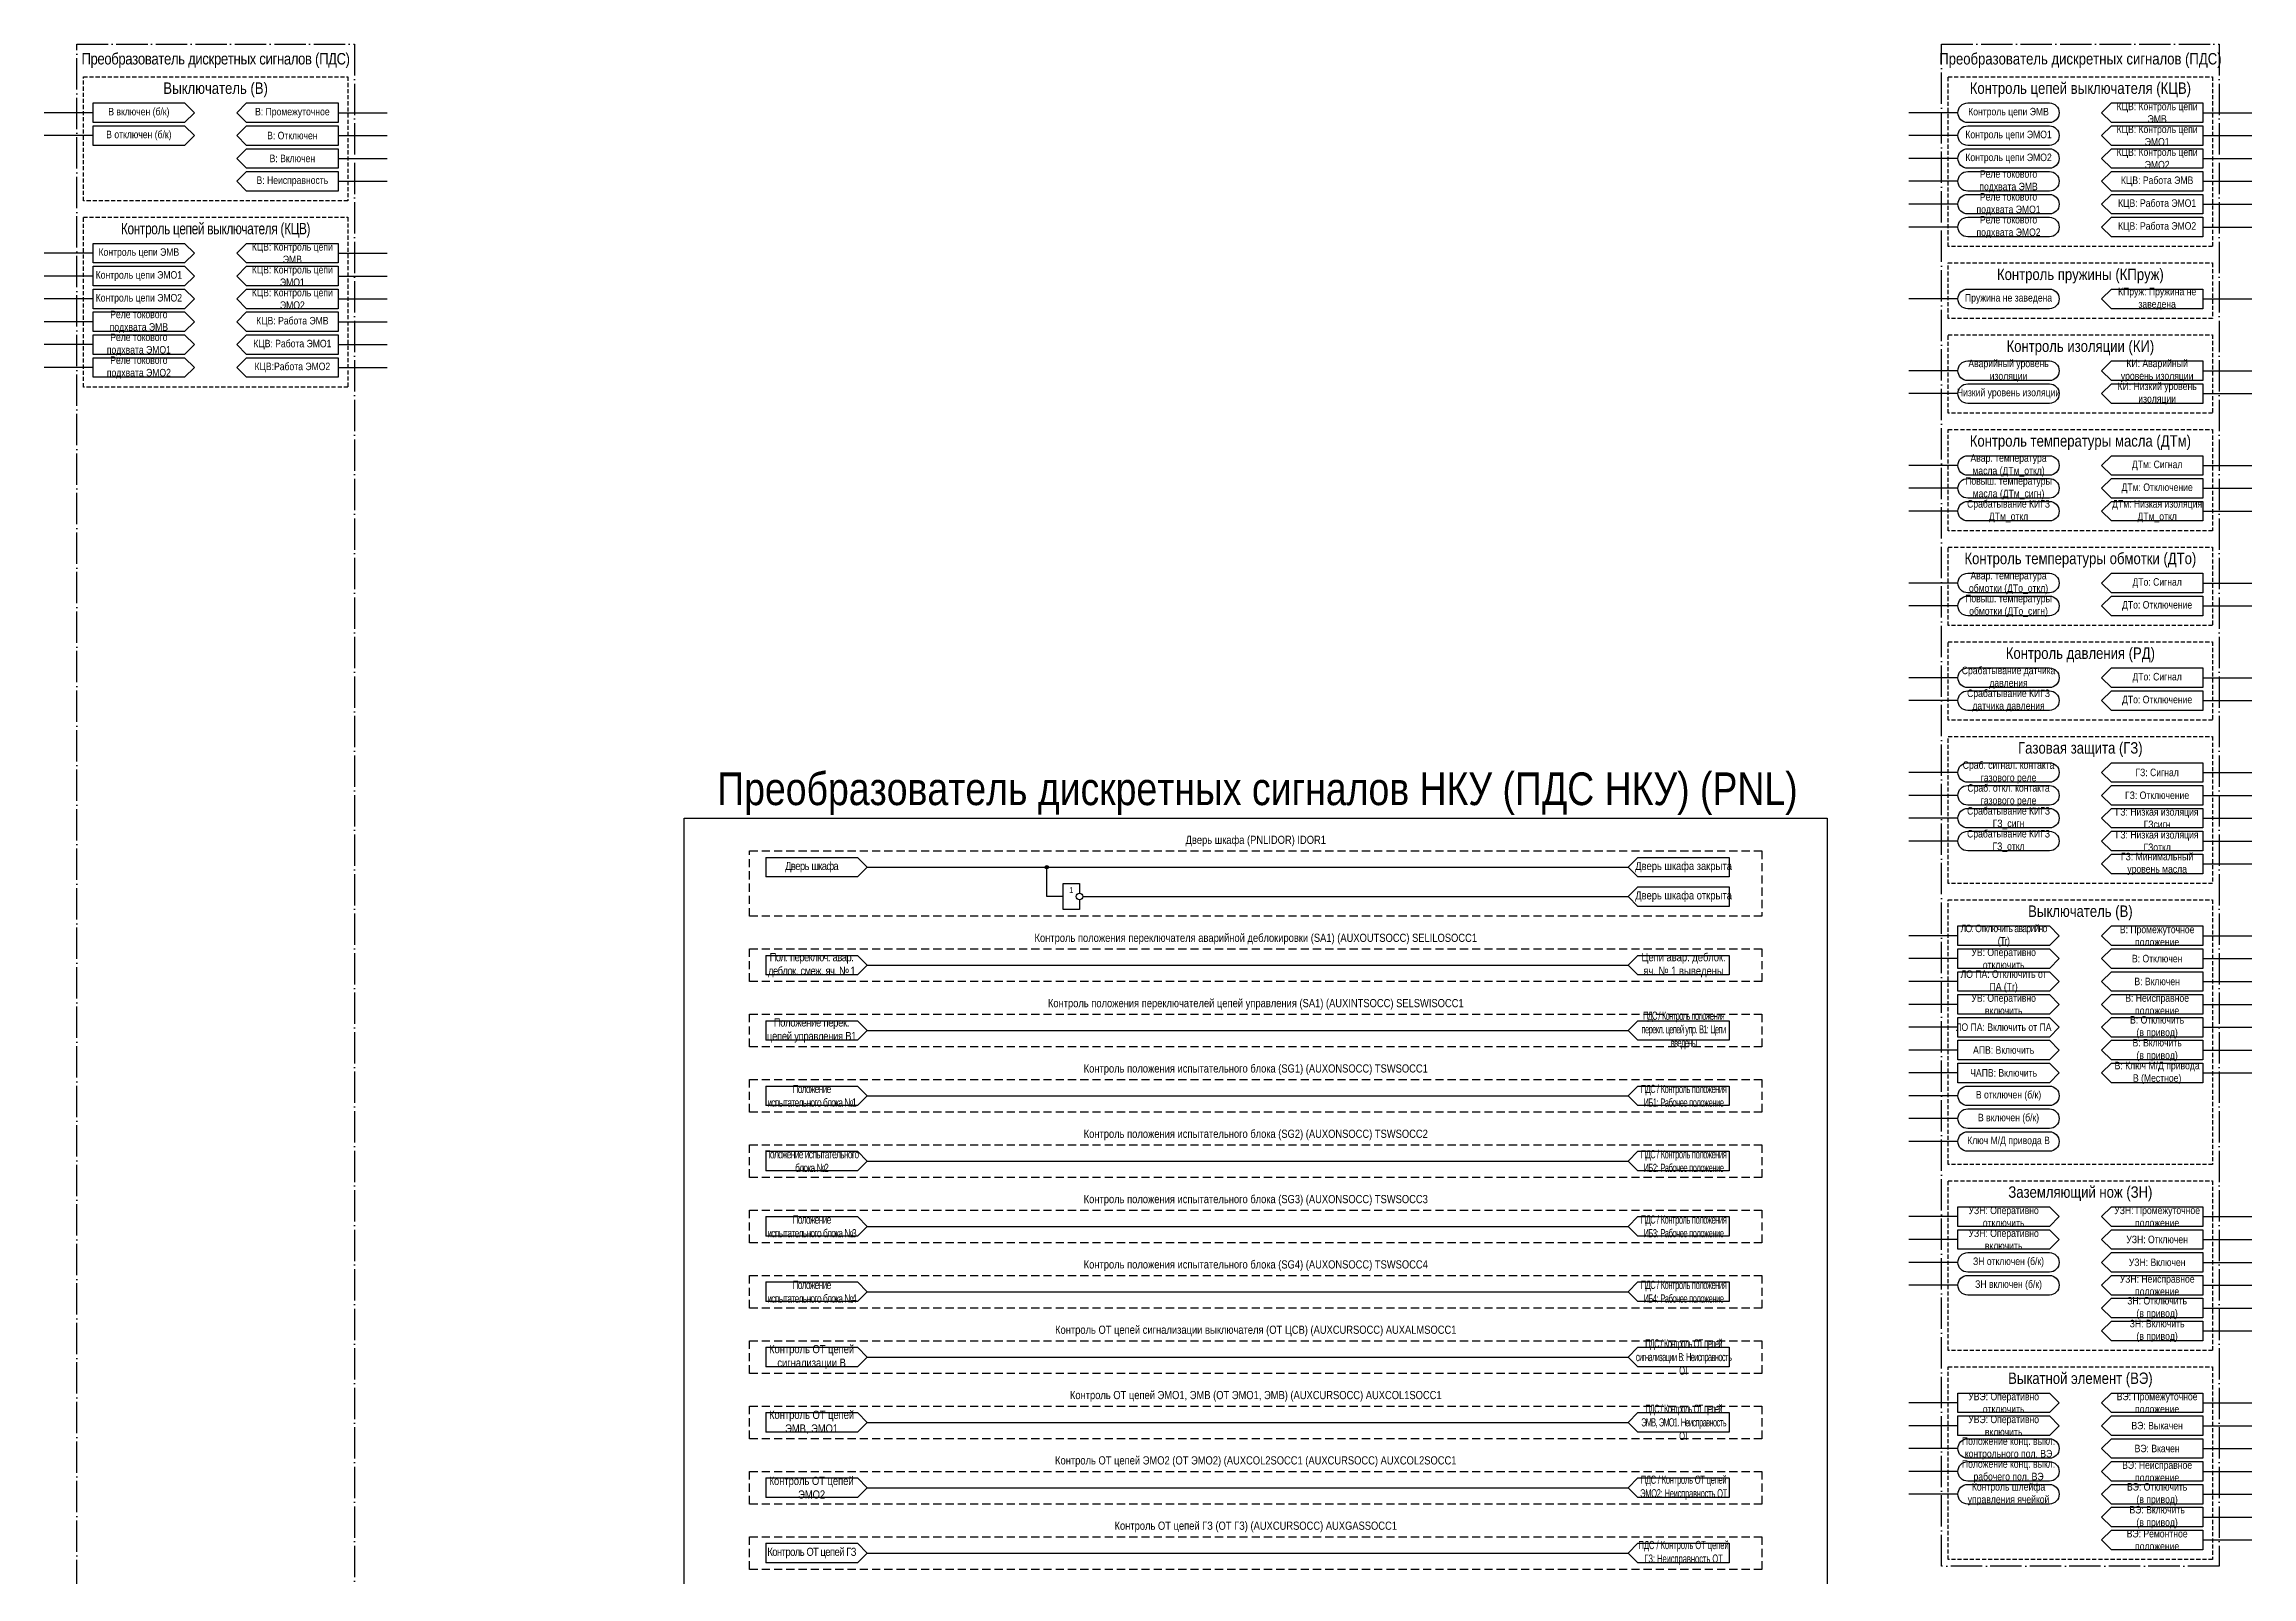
# Model space of a CAD drawing. Header units: millimetres. Extents: x -32357 to 1150, y -489 to 2440.
# Drawn here: x -30725 to -30049, y 308 to 777 of the extents above; entities that cross this region are included whole.
import ezdxf

# ---------------------------------------------------------------- set-up
doc = ezdxf.new("R2010")
doc.units = ezdxf.units.MM
doc.linetypes.add('ACAD_ISO04W100', pattern=[30, 24, -3, 0, -3])
doc.linetypes.add('штриховая2', pattern=[0.375, 0.25, -0.125])
doc.layers.add('TEXT', color=7, linetype='Continuous', lineweight=25)
doc.styles.add('2.5_Gost_RD', font='ARIALN.TTF', dxfattribs={"height": 2.5})
doc.styles.add('3.5_Gost_RD', font='ARIALN.TTF', dxfattribs={"height": 3.5})

# ---------------------------------------------------------------- blocks, each defined once
blk = doc.blocks.new('Точка')
at = {"ltscale": 100}
h = blk.add_hatch(color=256, dxfattribs=at)
h.dxf.hatch_style = 1
edge = h.paths.add_edge_path()
edge.add_arc((0, 0), 0.5, 0, 360)
blk.add_circle((0, 0), 0.5, dxfattribs=at)

msp = doc.modelspace()

# ---------------------------------------------------------------- linework, layer by layer
at = {"ltscale": 100}
for p, q in [((-30710, 756), (-30725, 756)), ((-30635, 756), (-30620, 756)), ((-30139, 756), (-30154, 756)), ((-30064, 756), (-30049, 756)), ((-30710, 749), (-30725, 749)), ((-30635, 749), (-30620, 749)), ((-30139, 749), (-30154, 749)), ((-30064, 749), (-30049, 749)), ((-30635, 742), (-30620, 742)), ((-30139, 742), (-30154, 742)), ((-30064, 742), (-30049, 742)), ((-30635, 735), (-30620, 735)), ((-30139, 735), (-30154, 735)), ((-30064, 735), (-30049, 735)), ((-30139, 728), (-30154, 728)), ((-30064, 728), (-30049, 728)), ((-30139, 721), (-30154, 721)), ((-30064, 721), (-30049, 721)), ((-30710, 713), (-30725, 713)), ((-30635, 713), (-30620, 713)), ((-30710, 706), (-30725, 706)), ((-30635, 706), (-30620, 706)), ((-30710, 699), (-30725, 699)), ((-30635, 699), (-30620, 699)), ((-30139, 699), (-30154, 699)), ((-30064, 699), (-30049, 699)), ((-30710, 692), (-30725, 692)), ((-30635, 692), (-30620, 692)), ((-30710, 685), (-30725, 685)), ((-30635, 685), (-30620, 685)), ((-30710, 678), (-30725, 678)), ((-30635, 678), (-30620, 678)), ((-30139, 677), (-30154, 677)), ((-30064, 677), (-30049, 677)), ((-30139, 670), (-30154, 670)), ((-30064, 670), (-30049, 670)), ((-30139, 648), (-30154, 648)), ((-30064, 648), (-30049, 648)), ((-30139, 641), (-30154, 641)), ((-30064, 641), (-30049, 641)), ((-30139, 634), (-30154, 634)), ((-30064, 634), (-30049, 634)), ((-30139, 612), (-30154, 612)), ((-30064, 612), (-30049, 612)), ((-30139, 605), (-30154, 605)), ((-30064, 605), (-30049, 605)), ((-30139, 583), (-30154, 583)), ((-30064, 583), (-30049, 583)), ((-30139, 576), (-30154, 576)), ((-30064, 576), (-30049, 576)), ((-30139, 554), (-30154, 554)), ((-30064, 554), (-30049, 554)), ((-30139, 547), (-30154, 547)), ((-30064, 547), (-30049, 547)), ((-30139, 540), (-30154, 540)), ((-30064, 540), (-30049, 540)), ((-30504, 528), (-30476, 528)), ((-30504, 528), (-30504, 522)), ((-30476, 528), (-30473, 525)), ((-30237, 528), (-30240, 525)), ((-30237, 528), (-30209, 528)), ((-30139, 533), (-30154, 533)), ((-30064, 533), (-30049, 533)), ((-30476, 522), (-30504, 522)), ((-30473, 525), (-30476, 522)), ((-30473, 525), (-30240, 525)), ((-30418, 516), (-30418, 525)), ((-30240, 525), (-30237, 522)), ((-30209, 522), (-30237, 522)), ((-30064, 526), (-30049, 526)), ((-30413, 516), (-30418, 516)), ((-30407, 516), (-30240, 516)), ((-30237, 519), (-30240, 516)), ((-30240, 516), (-30237, 513)), ((-30237, 519), (-30209, 519)), ((-30209, 513), (-30237, 513)), ((-30139, 504), (-30154, 504)), ((-30064, 504), (-30049, 504)), ((-30504, 498), (-30476, 498)), ((-30504, 498), (-30504, 492)), ((-30476, 498), (-30473, 495)), ((-30473, 495), (-30476, 492)), ((-30473, 495), (-30240, 495)), ((-30237, 498), (-30240, 495)), ((-30240, 495), (-30237, 492)), ((-30237, 498), (-30209, 498)), ((-30139, 497), (-30154, 497)), ((-30064, 497), (-30049, 497)), ((-30476, 492), (-30504, 492)), ((-30209, 492), (-30237, 492)), ((-30139, 490), (-30154, 490)), ((-30064, 490), (-30049, 490)), ((-30139, 483), (-30154, 483)), ((-30064, 483), (-30049, 483)), ((-30504, 478), (-30476, 478)), ((-30504, 478), (-30504, 472)), ((-30476, 478), (-30473, 475)), ((-30473, 475), (-30476, 472)), ((-30473, 475), (-30240, 475)), ((-30237, 478), (-30240, 475)), ((-30240, 475), (-30237, 472)), ((-30237, 478), (-30209, 478)), ((-30139, 476), (-30154, 476)), ((-30064, 476), (-30049, 476)), ((-30476, 472), (-30504, 472)), ((-30209, 472), (-30237, 472)), ((-30139, 469), (-30154, 469)), ((-30064, 469), (-30049, 469)), ((-30139, 462), (-30154, 462)), ((-30064, 462), (-30049, 462)), ((-30504, 458), (-30476, 458)), ((-30504, 458), (-30504, 452)), ((-30476, 458), (-30473, 455)), ((-30473, 455), (-30476, 452)), ((-30473, 455), (-30240, 455)), ((-30237, 458), (-30240, 455)), ((-30240, 455), (-30237, 452)), ((-30237, 458), (-30209, 458)), ((-30139, 455), (-30154, 455)), ((-30476, 452), (-30504, 452)), ((-30209, 452), (-30237, 452)), ((-30139, 448), (-30154, 448)), ((-30139, 441), (-30154, 441)), ((-30504, 438), (-30476, 438)), ((-30504, 438), (-30504, 432)), ((-30476, 438), (-30473, 435)), ((-30473, 435), (-30476, 432)), ((-30473, 435), (-30240, 435)), ((-30237, 438), (-30240, 435)), ((-30240, 435), (-30237, 432)), ((-30237, 438), (-30209, 438)), ((-30476, 432), (-30504, 432)), ((-30209, 432), (-30237, 432)), ((-30504, 418), (-30476, 418)), ((-30504, 418), (-30504, 412)), ((-30476, 418), (-30473, 415)), ((-30473, 415), (-30476, 412)), ((-30473, 415), (-30240, 415)), ((-30237, 418), (-30240, 415)), ((-30240, 415), (-30237, 412)), ((-30237, 418), (-30209, 418)), ((-30139, 418), (-30154, 418)), ((-30064, 418), (-30049, 418)), ((-30476, 412), (-30504, 412)), ((-30209, 412), (-30237, 412)), ((-30139, 411), (-30154, 411)), ((-30064, 411), (-30049, 411)), ((-30139, 404), (-30154, 404)), ((-30064, 404), (-30049, 404)), ((-30504, 398), (-30476, 398)), ((-30504, 398), (-30504, 392)), ((-30476, 398), (-30473, 395)), ((-30473, 395), (-30476, 392)), ((-30473, 395), (-30240, 395)), ((-30237, 398), (-30240, 395)), ((-30240, 395), (-30237, 392)), ((-30237, 398), (-30209, 398)), ((-30139, 397), (-30154, 397)), ((-30064, 397), (-30049, 397)), ((-30476, 392), (-30504, 392)), ((-30209, 392), (-30237, 392)), ((-30064, 390), (-30049, 390)), ((-30064, 383), (-30049, 383)), ((-30504, 378), (-30476, 378)), ((-30504, 378), (-30504, 372)), ((-30476, 372), (-30504, 372)), ((-30476, 378), (-30473, 375)), ((-30473, 375), (-30476, 372)), ((-30473, 375), (-30240, 375)), ((-30237, 378), (-30240, 375)), ((-30240, 375), (-30237, 372)), ((-30237, 378), (-30209, 378)), ((-30209, 372), (-30237, 372)), ((-30139, 361), (-30154, 361)), ((-30064, 361), (-30049, 361)), ((-30504, 358), (-30476, 358)), ((-30504, 358), (-30504, 352)), ((-30476, 352), (-30504, 352)), ((-30476, 358), (-30473, 355)), ((-30473, 355), (-30476, 352)), ((-30473, 355), (-30240, 355)), ((-30237, 358), (-30240, 355)), ((-30240, 355), (-30237, 352)), ((-30237, 358), (-30209, 358)), ((-30209, 352), (-30237, 352)), ((-30139, 354), (-30154, 354)), ((-30064, 354), (-30049, 354)), ((-30139, 347), (-30154, 347)), ((-30064, 347), (-30049, 347)), ((-30504, 338), (-30476, 338)), ((-30504, 338), (-30504, 332)), ((-30476, 338), (-30473, 335)), ((-30237, 338), (-30240, 335)), ((-30237, 338), (-30209, 338)), ((-30139, 340), (-30154, 340)), ((-30064, 340), (-30049, 340)), ((-30476, 332), (-30504, 332)), ((-30473, 335), (-30476, 332)), ((-30473, 335), (-30240, 335)), ((-30240, 335), (-30237, 332)), ((-30209, 332), (-30237, 332)), ((-30139, 333), (-30154, 333)), ((-30064, 333), (-30049, 333)), ((-30064, 326), (-30049, 326)), ((-30504, 318), (-30476, 318)), ((-30504, 318), (-30504, 312)), ((-30476, 318), (-30473, 315)), ((-30237, 318), (-30240, 315)), ((-30237, 318), (-30209, 318)), ((-30064, 319), (-30049, 319)), ((-30476, 312), (-30504, 312)), ((-30473, 315), (-30476, 312)), ((-30473, 315), (-30240, 315)), ((-30240, 315), (-30237, 312)), ((-30209, 312), (-30237, 312))]:
    msp.add_line(p, q, dxfattribs=at)
at = {"color": 251, "linetype": 'ACAD_ISO04W100', "lineweight": 30, "ltscale": 0.4, "true_color": 0x58595b}
for points in [[(-30715, 777), (-30630, 777), (-30630, 25), (-30715, 25)], [(-30144, 777), (-30059, 777), (-30059, 311), (-30144, 311)]]:
    msp.add_lwpolyline(points, close=True, dxfattribs=at)
at = {"linetype": 'штриховая2', "ltscale": 5}
for points in [[(-30713, 767), (-30632, 767), (-30632, 729), (-30713, 729)], [(-30142, 767), (-30061, 767), (-30061, 715), (-30142, 715)], [(-30713, 724), (-30632, 724), (-30632, 672), (-30713, 672)], [(-30142, 710), (-30061, 710), (-30061, 693), (-30142, 693)], [(-30142, 688), (-30061, 688), (-30061, 664), (-30142, 664)], [(-30142, 659), (-30061, 659), (-30061, 628), (-30142, 628)], [(-30142, 623), (-30061, 623), (-30061, 599), (-30142, 599)], [(-30142, 594), (-30061, 594), (-30061, 570), (-30142, 570)], [(-30142, 565), (-30061, 565), (-30061, 520), (-30142, 520)], [(-30142, 515), (-30061, 515), (-30061, 434), (-30142, 434)], [(-30142, 429), (-30061, 429), (-30061, 377), (-30142, 377)], [(-30142, 372), (-30061, 372), (-30061, 313), (-30142, 313)]]:
    msp.add_lwpolyline(points, close=True, dxfattribs=at)
at = {"ltscale": 100}
for points in [[(-30710, 759), (-30682, 759), (-30679, 756), (-30682, 753), (-30710, 753), (-30710, 759)], [(-30710, 752), (-30682, 752), (-30679, 749), (-30682, 746), (-30710, 746), (-30710, 752)], [(-30710, 716), (-30682, 716), (-30679, 713), (-30682, 710), (-30710, 710), (-30710, 716)], [(-30710, 709), (-30682, 709), (-30679, 706), (-30682, 703), (-30710, 703), (-30710, 709)], [(-30710, 702), (-30682, 702), (-30679, 699), (-30682, 696), (-30710, 696), (-30710, 702)], [(-30710, 695), (-30682, 695), (-30679, 692), (-30682, 689), (-30710, 689), (-30710, 695)], [(-30710, 688), (-30682, 688), (-30679, 685), (-30682, 682), (-30710, 682), (-30710, 688)], [(-30710, 681), (-30682, 681), (-30679, 678), (-30682, 675), (-30710, 675), (-30710, 681)], [(-30240, 525), (-30237, 528), (-30209, 528), (-30209, 522), (-30237, 522), (-30240, 525)], [(-30413, 515.5), (-30413, 520), (-30408, 520), (-30408, 517)], [(-30408, 515), (-30408, 512), (-30413, 512), (-30413, 515.5)], [(-30240, 516), (-30237, 519), (-30209, 519), (-30209, 513), (-30237, 513), (-30240, 516)], [(-30240, 495), (-30237, 498), (-30209, 498), (-30209, 492), (-30237, 492), (-30240, 495)], [(-30240, 475), (-30237, 478), (-30209, 478), (-30209, 472), (-30237, 472), (-30240, 475)], [(-30240, 455), (-30237, 458), (-30209, 458), (-30209, 452), (-30237, 452), (-30240, 455)], [(-30240, 435), (-30237, 438), (-30209, 438), (-30209, 432), (-30237, 432), (-30240, 435)], [(-30240, 415), (-30237, 418), (-30209, 418), (-30209, 412), (-30237, 412), (-30240, 415)], [(-30240, 395), (-30237, 398), (-30209, 398), (-30209, 392), (-30237, 392), (-30240, 395)], [(-30240, 375), (-30237, 378), (-30209, 378), (-30209, 372), (-30237, 372), (-30240, 375)], [(-30240, 355), (-30237, 358), (-30209, 358), (-30209, 352), (-30237, 352), (-30240, 355)], [(-30240, 335), (-30237, 338), (-30209, 338), (-30209, 332), (-30237, 332), (-30240, 335)], [(-30240, 315), (-30237, 318), (-30209, 318), (-30209, 312), (-30237, 312), (-30240, 315)]]:
    msp.add_lwpolyline(points, dxfattribs=at)
for points in [[(-30635, 753), (-30663, 753), (-30666, 756), (-30663, 759), (-30635, 759)], [(-30064, 753), (-30092, 753), (-30095, 756), (-30092, 759), (-30064, 759)], [(-30663, 752), (-30635, 752), (-30635, 746), (-30663, 746), (-30666, 749)], [(-30092, 752), (-30064, 752), (-30064, 746), (-30092, 746), (-30095, 749)], [(-30663, 745), (-30635, 745), (-30635, 739), (-30663, 739), (-30666, 742)], [(-30092, 745), (-30064, 745), (-30064, 739), (-30092, 739), (-30095, 742)], [(-30663, 738), (-30635, 738), (-30635, 732), (-30663, 732), (-30666, 735)], [(-30092, 738), (-30064, 738), (-30064, 732), (-30092, 732), (-30095, 735)], [(-30092, 731), (-30064, 731), (-30064, 725), (-30092, 725), (-30095, 728)], [(-30092, 724), (-30064, 724), (-30064, 718), (-30092, 718), (-30095, 721)], [(-30635, 710), (-30663, 710), (-30666, 713), (-30663, 716), (-30635, 716)], [(-30663, 709), (-30635, 709), (-30635, 703), (-30663, 703), (-30666, 706)], [(-30663, 702), (-30635, 702), (-30635, 696), (-30663, 696), (-30666, 699)], [(-30064, 696), (-30092, 696), (-30095, 699), (-30092, 702), (-30064, 702)], [(-30635, 689), (-30663, 689), (-30666, 692), (-30663, 695), (-30635, 695)], [(-30663, 688), (-30635, 688), (-30635, 682), (-30663, 682), (-30666, 685)], [(-30663, 681), (-30635, 681), (-30635, 675), (-30663, 675), (-30666, 678)], [(-30092, 680), (-30064, 680), (-30064, 674), (-30092, 674), (-30095, 677)], [(-30064, 667), (-30092, 667), (-30095, 670), (-30092, 673), (-30064, 673)], [(-30064, 645), (-30092, 645), (-30095, 648), (-30092, 651), (-30064, 651)], [(-30092, 644), (-30064, 644), (-30064, 638), (-30092, 638), (-30095, 641)], [(-30092, 637), (-30064, 637), (-30064, 631), (-30092, 631), (-30095, 634)], [(-30064, 609), (-30092, 609), (-30095, 612), (-30092, 615), (-30064, 615)], [(-30092, 608), (-30064, 608), (-30064, 602), (-30092, 602), (-30095, 605)], [(-30064, 580), (-30092, 580), (-30095, 583), (-30092, 586), (-30064, 586)], [(-30092, 579), (-30064, 579), (-30064, 573), (-30092, 573), (-30095, 576)], [(-30064, 551), (-30092, 551), (-30095, 554), (-30092, 557), (-30064, 557)], [(-30092, 550), (-30064, 550), (-30064, 544), (-30092, 544), (-30095, 547)], [(-30092, 543), (-30064, 543), (-30064, 537), (-30092, 537), (-30095, 540)], [(-30092, 536), (-30064, 536), (-30064, 530), (-30092, 530), (-30095, 533)], [(-30092, 529), (-30064, 529), (-30064, 523), (-30092, 523), (-30095, 526)], [(-30111, 501), (-30139, 501), (-30139, 507), (-30111, 507), (-30108, 504)], [(-30064, 501), (-30092, 501), (-30095, 504), (-30092, 507), (-30064, 507)], [(-30111, 494), (-30139, 494), (-30139, 500), (-30111, 500), (-30108, 497)], [(-30092, 500), (-30064, 500), (-30064, 494), (-30092, 494), (-30095, 497)], [(-30111, 487), (-30139, 487), (-30139, 493), (-30111, 493), (-30108, 490)], [(-30092, 493), (-30064, 493), (-30064, 487), (-30092, 487), (-30095, 490)], [(-30111, 480), (-30139, 480), (-30139, 486), (-30111, 486), (-30108, 483)], [(-30092, 486), (-30064, 486), (-30064, 480), (-30092, 480), (-30095, 483)], [(-30111, 473), (-30139, 473), (-30139, 479), (-30111, 479), (-30108, 476)], [(-30092, 479), (-30064, 479), (-30064, 473), (-30092, 473), (-30095, 476)], [(-30111, 466), (-30139, 466), (-30139, 472), (-30111, 472), (-30108, 469)], [(-30092, 472), (-30064, 472), (-30064, 466), (-30092, 466), (-30095, 469)], [(-30111, 459), (-30139, 459), (-30139, 465), (-30111, 465), (-30108, 462)], [(-30092, 465), (-30064, 465), (-30064, 459), (-30092, 459), (-30095, 462)], [(-30111, 415), (-30139, 415), (-30139, 421), (-30111, 421), (-30108, 418)], [(-30064, 415), (-30092, 415), (-30095, 418), (-30092, 421), (-30064, 421)], [(-30111, 408), (-30139, 408), (-30139, 414), (-30111, 414), (-30108, 411)], [(-30092, 414), (-30064, 414), (-30064, 408), (-30092, 408), (-30095, 411)], [(-30092, 407), (-30064, 407), (-30064, 401), (-30092, 401), (-30095, 404)], [(-30092, 400), (-30064, 400), (-30064, 394), (-30092, 394), (-30095, 397)], [(-30092, 393), (-30064, 393), (-30064, 387), (-30092, 387), (-30095, 390)], [(-30092, 386), (-30064, 386), (-30064, 380), (-30092, 380), (-30095, 383)], [(-30111, 358), (-30139, 358), (-30139, 364), (-30111, 364), (-30108, 361)], [(-30064, 358), (-30092, 358), (-30095, 361), (-30092, 364), (-30064, 364)], [(-30111, 351), (-30139, 351), (-30139, 357), (-30111, 357), (-30108, 354)], [(-30092, 357), (-30064, 357), (-30064, 351), (-30092, 351), (-30095, 354)], [(-30092, 350), (-30064, 350), (-30064, 344), (-30092, 344), (-30095, 347)], [(-30092, 343), (-30064, 343), (-30064, 337), (-30092, 337), (-30095, 340)], [(-30092, 336), (-30064, 336), (-30064, 330), (-30092, 330), (-30095, 333)], [(-30092, 329), (-30064, 329), (-30064, 323), (-30092, 323), (-30095, 326)], [(-30092, 322), (-30064, 322), (-30064, 316), (-30092, 316), (-30095, 319)]]:
    msp.add_lwpolyline(points, close=True, dxfattribs=at)
for points in [[(-30136, 753, -1), (-30136, 759), (-30111, 759, -1), (-30111, 753)], [(-30136, 746, -1), (-30136, 752), (-30111, 752, -1), (-30111, 746)], [(-30136, 739, -1), (-30136, 745), (-30111, 745, -1), (-30111, 739)], [(-30136, 732, -1), (-30136, 738), (-30111, 738, -1), (-30111, 732)], [(-30136, 725, -1), (-30136, 731), (-30111, 731, -1), (-30111, 725)], [(-30136, 718, -1), (-30136, 724), (-30111, 724, -1), (-30111, 718)], [(-30136, 696, -1), (-30136, 702), (-30111, 702, -1), (-30111, 696)], [(-30136, 674, -1), (-30136, 680), (-30111, 680, -1), (-30111, 674)], [(-30136, 667, -1), (-30136, 673), (-30111, 673, -1), (-30111, 667)], [(-30136, 645, -1), (-30136, 651), (-30111, 651, -1), (-30111, 645)], [(-30136, 638, -1), (-30136, 644), (-30111, 644, -1), (-30111, 638)], [(-30136, 631, -1), (-30136, 637), (-30111, 637, -1), (-30111, 631)], [(-30136, 609, -1), (-30136, 615), (-30111, 615, -1), (-30111, 609)], [(-30136, 602, -1), (-30136, 608), (-30111, 608, -1), (-30111, 602)], [(-30136, 580, -1), (-30136, 586), (-30111, 586, -1), (-30111, 580)], [(-30136, 573, -1), (-30136, 579), (-30111, 579, -1), (-30111, 573)], [(-30136, 551, -1), (-30136, 557), (-30111, 557, -1), (-30111, 551)], [(-30136, 544, -1), (-30136, 550), (-30111, 550, -1), (-30111, 544)], [(-30136, 537, -1), (-30136, 543), (-30111, 543, -1), (-30111, 537)], [(-30136, 530, -1), (-30136, 536), (-30111, 536, -1), (-30111, 530)], [(-30136, 452, -1), (-30136, 458), (-30111, 458, -1), (-30111, 452)], [(-30136, 445, -1), (-30136, 451), (-30111, 451, -1), (-30111, 445)], [(-30136, 438, -1), (-30136, 444), (-30111, 444, -1), (-30111, 438)], [(-30136, 401, -1), (-30136, 407), (-30111, 407, -1), (-30111, 401)], [(-30136, 394, -1), (-30136, 400), (-30111, 400, -1), (-30111, 394)], [(-30136, 344, -1), (-30136, 350), (-30111, 350, -1), (-30111, 344)], [(-30136, 337, -1), (-30136, 343), (-30111, 343, -1), (-30111, 337)], [(-30136, 330, -1), (-30136, 336), (-30111, 336, -1), (-30111, 330)]]:
    msp.add_lwpolyline(points, format="xyb", close=True, dxfattribs=at)
at = {"color": 3, "ltscale": 100}
msp.add_lwpolyline([(-30529, 540), (-30179, 540), (-30179, 240), (-30529, 240)], close=True, dxfattribs=at)
at = {"linetype": 'штриховая2', "ltscale": 10}
for points in [[(-30509, 530), (-30199, 530), (-30199, 510), (-30509, 510)], [(-30509, 500), (-30199, 500), (-30199, 490), (-30509, 490)], [(-30509, 480), (-30199, 480), (-30199, 470), (-30509, 470)], [(-30509, 460), (-30199, 460), (-30199, 450), (-30509, 450)], [(-30509, 440), (-30199, 440), (-30199, 430), (-30509, 430)], [(-30509, 420), (-30199, 420), (-30199, 410), (-30509, 410)], [(-30509, 400), (-30199, 400), (-30199, 390), (-30509, 390)], [(-30509, 380), (-30199, 380), (-30199, 370), (-30509, 370)], [(-30509, 360), (-30199, 360), (-30199, 350), (-30509, 350)], [(-30509, 340), (-30199, 340), (-30199, 330), (-30509, 330)], [(-30509, 320), (-30199, 320), (-30199, 310), (-30509, 310)]]:
    msp.add_lwpolyline(points, close=True, dxfattribs=at)
msp.add_circle((-30408, 516), 1)

# ---------------------------------------------------------------- block references
at = {"ltscale": 100}
msp.add_blockref('Точка', (-30418, 525), dxfattribs=at)

# ---------------------------------------------------------------- texts
at = {"color": 30, "ltscale": 100, "true_color": 0xf7941d, "char_height": 3.5, "attachment_point": 5, "style": '3.5_Gost_RD'}
for s, insert, width in [('{\\T0.95;Преобразователь дискретных сигналов (ПДС)}', (-30672.5, 772), 85), ('Преобразователь дискретных сигналов (ПДС)', (-30101.5, 772), 85), ('Выключатель (В)', (-30672.5, 763), 81), ('Контроль цепей выключателя (КЦВ)', (-30101.5, 763), 81), ('{\\W0.9;\\T0.95;\\C30;Контроль цепей выключателя\\C30;\\c1938679; (КЦВ)}', (-30672.5, 720), 81), ('Контроль пружины (КПруж)', (-30101.5, 706), 81), ('Контроль изоляции (КИ)', (-30101.5, 684), 81), ('Контроль температуры масла (ДТм)', (-30101.5, 655), 81), ('Контроль температуры обмотки (ДТо)', (-30101.5, 619), 81), ('Контроль давления (РД)', (-30101.5, 590), 81), ('Газовая защита (ГЗ)', (-30101.5, 561), 81), ('Выключатель (В)', (-30101.5, 511), 81), ('Заземляющий нож (ЗН)', (-30101.5, 425), 81), ('Выкатной элемент (ВЭ)', (-30101.5, 368), 81)]:
    msp.add_mtext(s, dxfattribs=dict(at, insert=insert, width=width))
at = {"ltscale": 100, "attachment_point": 5}
for s, insert, char_height, width, style in [('В: Промежуточное', (-30649, 756), 2.3, 28, '2.5_Gost_RD'), ('КЦВ: Контроль цепи ЭМВ', (-30078, 756), 2.3, 28, '2.5_Gost_RD'), ('КЦВ: Контроль цепи ЭМО1', (-30078, 749), 2.3, 28, '2.5_Gost_RD'), ('В: Отключен', (-30649, 749), 2.3, 28, '2.5_Gost_RD'), ('КЦВ: Контроль цепи ЭМО2', (-30078, 742), 2.3, 28, '2.5_Gost_RD'), ('В: Включен', (-30649, 742), 2.3, 28, '2.5_Gost_RD'), ('В: Неисправность', (-30649, 735), 2.3, 28, '2.5_Gost_RD'), ('КЦВ: Работа ЭМВ', (-30078, 735), 2.3, 28, '2.5_Gost_RD'), ('КЦВ: Работа ЭМО1', (-30078, 728), 2.3, 28, '2.5_Gost_RD'), ('КЦВ: Работа ЭМО2', (-30078, 721), 2.3, 28, '2.5_Gost_RD'), ('КЦВ: Контроль цепи ЭМВ', (-30649, 713), 2.3, 28, '2.5_Gost_RD'), ('КЦВ: Контроль цепи ЭМО1', (-30649, 706), 2.3, 28, '2.5_Gost_RD'), ('КЦВ: Контроль цепи ЭМО2', (-30649, 699), 2.3, 28, '2.5_Gost_RD'), ('КПруж: Пружина не заведена', (-30078, 699), 2.3, 28, '2.5_Gost_RD'), ('КЦВ: Работа ЭМВ', (-30649, 692), 2.3, 28, '2.5_Gost_RD'), ('КЦВ: Работа ЭМО1', (-30649, 685), 2.3, 28, '2.5_Gost_RD'), ('КЦВ:Работа ЭМО2', (-30649, 678), 2.3, 28, '2.5_Gost_RD'), ('КИ: Аварийный уровень изоляции', (-30078, 677), 2.3, 28, '2.5_Gost_RD'), ('КИ: Низкий уровень изоляции', (-30078, 670), 2.3, 28, '2.5_Gost_RD'), ('ДТм: {\\A1;Сигнал}', (-30078, 648), 2.3, 28, '2.5_Gost_RD'), ('ДТм: {\\A1;Отключение}', (-30078, 641), 2.3, 28, '2.5_Gost_RD'), ('ДТм: {\\A1;Низкая изоляция ДТм_откл}', (-30078, 634), 2.3, 28, '2.5_Gost_RD'), ('ДТо: {\\A1;Сигнал}', (-30078, 612), 2.3, 28, '2.5_Gost_RD'), ('ДТо: {\\A1;Отключение}', (-30078, 605), 2.3, 28, '2.5_Gost_RD'), ('ДТо: {\\A1;Сигнал}', (-30078, 583), 2.3, 28, '2.5_Gost_RD'), ('ДТо: {\\A1;Отключение}', (-30078, 576), 2.3, 28, '2.5_Gost_RD'), ('{\\C3;Преобразователь дискретных сигналов НКУ (ПДС НКУ) (PNL)}', (-30353.5, 547.5), 10, 349, '3.5_Gost_RD'), ('ГЗ: {\\A1;Сигнал}', (-30078, 554), 2.3, 28, '2.5_Gost_RD'), ('ГЗ: {\\A1;Отключение}', (-30078, 547), 2.3, 28, '2.5_Gost_RD'), ('ГЗ: {\\A1;Низкая изоляция ГЗсигн}', (-30078, 540), 2.3, 28, '2.5_Gost_RD'), ('ГЗ: {\\A1;Низкая изоляция ГЗоткл}', (-30078, 533), 2.3, 28, '2.5_Gost_RD'), ('ГЗ: {\\A1;Минимальный уровень масла}', (-30078, 526), 2.3, 28, '2.5_Gost_RD'), ('{\\T0.9;Дверь шкафа}', (-30490, 525), 2.5, 28, '2.5_Gost_RD'), ('Дверь шкафа закрыта', (-30223, 525), 2.5, 28, '2.5_Gost_RD'), ('1', (-30410.5, 518), 1.8, 5, '2.5_Gost_RD'), ('Дверь шкафа открыта', (-30223, 516), 2.5, 28, '2.5_Gost_RD'), ('{\\T0.85;ЛО: Отключить аварийно (Tr)}', (-30125, 504), 2.3, 28, '2.5_Gost_RD'), ('{\\T0.9;Пол. переключ. авар. деблок. смеж. яч. № 1}', (-30490, 495), 2.5, 28, '2.5_Gost_RD'), ('Цепи авар. деблок. яч. № 1 выведены', (-30223, 495), 2.5, 28, '2.5_Gost_RD'), ('УВ: Оперативно отключить', (-30125, 497), 2.3, 28, '2.5_Gost_RD'), ('В: Отключен', (-30078, 497), 2.3, 28, '2.5_Gost_RD'), ('ЛО ПА: Отключить от ПА (Tr)', (-30125, 490), 2.3, 28, '2.5_Gost_RD'), ('В: Включен', (-30078, 490), 2.3, 28, '2.5_Gost_RD'), ('{\\W0.7;\\T0.8;ПДС / Контроль положения перекл. цепей упр. В1: Цепи введены}', (-30223, 475), 2.5, 28, '2.5_Gost_RD'), ('УВ: Оперативно включить', (-30125, 483), 2.3, 28, '2.5_Gost_RD'), ('{\\T0.95;Положение перек. цепей управления В1}', (-30490, 475), 2.5, 28, '2.5_Gost_RD'), ('ЛО ПА: Включить от ПА', (-30125, 476), 2.3, 28, '2.5_Gost_RD'), ('В: Отключить \\P(в привод)', (-30078, 476), 2.3, 28, '2.5_Gost_RD'), ('АПВ: Включить', (-30125, 469), 2.3, 28, '2.5_Gost_RD'), ('В: Включить \\P(в привод)', (-30078, 469), 2.3, 28, '2.5_Gost_RD'), ('ЧАПВ: Включить', (-30125, 462), 2.3, 28, '2.5_Gost_RD'), ('В: Ключ М/Д привода В (Местное)', (-30078, 462), 2.3, 28, '2.5_Gost_RD'), ('{\\W0.9;\\T0.85;Положение испытательного блока №1}', (-30490, 455), 2.5, 28, '2.5_Gost_RD'), ('{\\W0.8;\\T0.9;ПДС / Контроль положения ИБ1: Рабочее положение}', (-30223, 455), 2.5, 28, '2.5_Gost_RD'), ('{\\W0.9;\\T0.85;Положение испытательного блока №2}', (-30490, 435), 2.5, 28.8264, '2.5_Gost_RD'), ('{\\W0.8;\\T0.9;ПДС / Контроль положения ИБ2: Рабочее положение}', (-30223, 435), 2.5, 28, '2.5_Gost_RD'), ('УЗН: Оперативно отключить', (-30125, 418), 2.3, 28, '2.5_Gost_RD'), ('{\\W0.9;\\T0.85;Положение испытательного блока №3}', (-30490, 415), 2.5, 28, '2.5_Gost_RD'), ('{\\W0.8;\\T0.9;ПДС / Контроль положения ИБ3: Рабочее положение}', (-30223, 415), 2.5, 28, '2.5_Gost_RD'), ('УЗН: Оперативно включить', (-30125, 411), 2.3, 28, '2.5_Gost_RD'), ('УЗН: Отключен', (-30078, 411), 2.3, 28, '2.5_Gost_RD'), ('УЗН: Включен', (-30078, 404), 2.3, 28, '2.5_Gost_RD'), ('{\\W0.9;\\T0.85;Положение испытательного блока №4}', (-30490, 395), 2.5, 28, '2.5_Gost_RD'), ('{\\W0.8;\\T0.9;ПДС / Контроль положения ИБ4: Рабочее положение}', (-30223, 395), 2.5, 28, '2.5_Gost_RD'), ('ЗН: Отключить \\P(в привод)', (-30078, 390), 2.3, 28, '2.5_Gost_RD'), ('ЗН: Включить \\P(в привод)', (-30078, 383), 2.3, 28, '2.5_Gost_RD'), ('\\pt12.5;Контроль ОТ цепей сигнализации В', (-30490, 375), 2.5, 28, '2.5_Gost_RD'), ('{\\W0.7;\\T0.8;ПДС / Контроль ОТ цепей сигнализации В: Неисправность ОТ}', (-30223, 375), 2.5, 28, '2.5_Gost_RD'), ('Контроль ОТ цепей ЭМВ, ЭМО1', (-30490, 355), 2.5, 28, '2.5_Gost_RD'), ('{\\W0.8;\\T0.75;ПДС / Контроль ОТ цепей ЭМВ, ЭМО1. Неисправность ОТ}', (-30223, 355), 2.5, 28, '2.5_Gost_RD'), ('УВЭ: Оперативно отключить', (-30125, 361), 2.3, 28, '2.5_Gost_RD'), ('УВЭ: Оперативно включить', (-30125, 354), 2.3, 28, '2.5_Gost_RD'), ('ВЭ: Выкачен', (-30078, 354), 2.3, 28, '2.5_Gost_RD'), ('ВЭ: Вкачен', (-30078, 347), 2.3, 28, '2.5_Gost_RD'), ('{\\W0.8;К}онтроль ОТ цепей ЭМО2', (-30490, 335), 2.5, 28, '2.5_Gost_RD'), ('{\\W0.8;\\T0.95;ПДС / Контроль ОТ цепей ЭМО2: Неисправность ОТ}', (-30223, 335), 2.5, 28, '2.5_Gost_RD'), ('ВЭ: Отключить \\P(в привод)', (-30078, 333), 2.3, 28, '2.5_Gost_RD'), ('ВЭ: Включить \\P(в привод)', (-30078, 326), 2.3, 28, '2.5_Gost_RD'), ('{\\W0.8;ПДС / Контроль ОТ цепей ГЗ: Неисправность ОТ}', (-30223, 315), 2.5, 28, '2.5_Gost_RD'), ('ВЭ: Ремонтное положение', (-30078, 319), 2.3, 28, '2.5_Gost_RD'), ('{\\T0.9;Контроль ОТ цепей ГЗ}', (-30490, 315), 2.5, 28, '2.5_Gost_RD')]:
    msp.add_mtext(s, dxfattribs=dict(at, insert=insert, char_height=char_height, width=width, style=style))
at = {"color": 30, "ltscale": 100, "char_height": 2.5, "width": 310, "attachment_point": 5, "style": '3.5_Gost_RD'}
for s, insert in [('Дверь шкафа (PNLIDOR) {\\C6;IDOR1}', (-30354, 533)), ('Контроль положения переключателя аварийной деблокировки (SA1) (AUXOUTSOCC) {\\C6;SELILOSOCC1}', (-30354, 503)), ('Контроль положения переключателей цепей управления (SA1) (AUXINTSOCC) {\\C6;SELSWISOCC1}', (-30354, 483)), ('Контроль положения испытательного блока (SG1) (AUXONSOCC) {\\C6;TSWSOCC1}', (-30354, 463)), ('Контроль положения испытательного блока (SG2) (AUXONSOCC) {\\C6;TSWSOCC2}', (-30354, 443)), ('Контроль положения испытательного блока (SG3) (AUXONSOCC) {\\C6;TSWSOCC3}', (-30354, 423)), ('Контроль положения испытательного блока (SG4) (AUXONSOCC) {\\C6;TSWSOCC4}', (-30354, 403)), ('\\pt87.5;Контроль ОТ цепей сигнализации выключателя (ОТ ЦСВ) (AUXCURSOCC) {\\C6;AUXALMSOCC1}', (-30354, 383)), ('Контроль ОТ цепей ЭМО1, ЭМВ (ОТ ЭМО1, ЭМВ) (AUXCURSOCC) {\\C6;AUXCOL1SOCC1}', (-30354, 363)), ('Контроль ОТ цепей ЭМО2 (ОТ ЭМО2) (AUXCOL2SOCC1 (AUXCURSOCC) {\\C6;AUXCOL2SOCC1}', (-30354, 343)), ('Контроль ОТ цепей ГЗ (ОТ ГЗ) (AUXCURSOCC) {\\C6;AUXGASSOCC1}', (-30354, 323))]:
    msp.add_mtext(s, dxfattribs=dict(at, insert=insert))
at = {"color": 6, "ltscale": 100, "char_height": 2.3, "width": 28, "attachment_point": 5, "style": '2.5_Gost_RD'}
for s, insert in [('В: Промежуточное положение', (-30078, 504)), ('В: Неисправное положение', (-30078, 483)), ('УЗН: Промежуточное положение', (-30078, 418)), ('УЗН: Неисправное положение', (-30078, 397)), ('ВЭ: Промежуточное положение', (-30078, 361)), ('ВЭ: Неисправное положение', (-30078, 340))]:
    msp.add_mtext(s, dxfattribs=dict(at, insert=insert))
at = {"color": 2, "ltscale": 100, "char_height": 2.3, "width": 31, "attachment_point": 5, "style": '2.5_Gost_RD'}
for s, insert in [('В отключен (б/к)', (-30123.5, 455)), ('В включен (б/к)', (-30123.5, 448)), ('Ключ М/Д привода В', (-30123.5, 441)), ('ЗН отключен (б/к)', (-30123.5, 404)), ('ЗН включен (б/к)', (-30123.5, 397)), ('Положение конц. выкл. контрольного пол. ВЭ', (-30123.5, 347)), ('Положение конц. выкл. рабочего пол. ВЭ', (-30123.5, 340)), ('\\pt23;Контроль шлейфа управления ячейкой', (-30123.5, 333))]:
    msp.add_mtext(s, dxfattribs=dict(at, insert=insert))
at = {"layer": 'TEXT', "color": 0, "ltscale": 100, "char_height": 2.3, "width": 28, "attachment_point": 5, "style": '2.5_Gost_RD'}
for s, insert in [('{\\C256;В включен (б/к)}', (-30696, 756)), ('{\\C256;В отключен (б/к)}', (-30696, 749)), ('{\\C256;Контроль цепи ЭМВ}', (-30696, 713)), ('{\\C256;Контроль цепи ЭМО1}', (-30696, 706)), ('{\\C256;Контроль цепи ЭМО2}', (-30696, 699)), ('{\\C256;Реле токового подхвата ЭМВ}', (-30696, 692)), ('{\\C256;Реле токового подхвата ЭМО1}', (-30696, 685)), ('{\\C256;Реле токового подхвата ЭМО2}', (-30696, 678))]:
    msp.add_mtext(s, dxfattribs=dict(at, insert=insert))
at = {"layer": 'TEXT', "color": 2, "ltscale": 100, "char_height": 2.3, "width": 31, "attachment_point": 5, "style": '2.5_Gost_RD'}
for s, insert in [('Контроль цепи ЭМВ', (-30123.5, 756)), ('Контроль цепи ЭМО1', (-30123.5, 749)), ('Контроль цепи ЭМО2', (-30123.5, 742)), ('Реле токового \\Pподхвата ЭМВ', (-30123.5, 735)), ('Реле токового \\Pподхвата ЭМО1', (-30123.5, 728)), ('Реле токового \\Pподхвата ЭМО2', (-30123.5, 721)), ('Пружина не заведена', (-30123.5, 699)), ('Аварийный уровень изоляции', (-30123.5, 677)), ('Низкий уровень изоляции', (-30123.5, 670)), ('\\A1;Авар. температура масла (ДТм_откл)', (-30123.5, 648)), ('\\A1;Повыш. температуры масла (ДТм_сигн)', (-30123.5, 641)), ('\\A1;Срабатывание КИГЗ ДТм_откл', (-30123.5, 634)), ('\\A1;Авар. температура обмотки (ДТо_откл)', (-30123.5, 612)), ('\\A1;Повыш. температуры обмотки (ДТо_сигн)', (-30123.5, 605)), ('\\A1;Срабатывание датчика давления', (-30123.5, 583)), ('\\A1;Срабатывание КИГЗ датчика давления', (-30123.5, 576)), ('\\A1;Сраб. сигнал. контакта газового реле', (-30123.5, 554)), ('\\A1;Сраб. откл. контакта газового реле', (-30123.5, 547)), ('\\A1;Срабатывание КИГЗ ГЗ_сигн', (-30123.5, 540)), ('\\A1;Срабатывание КИГЗ ГЗ_откл', (-30123.5, 533))]:
    msp.add_mtext(s, dxfattribs=dict(at, insert=insert))

doc.saveas('drawing.dxf')
